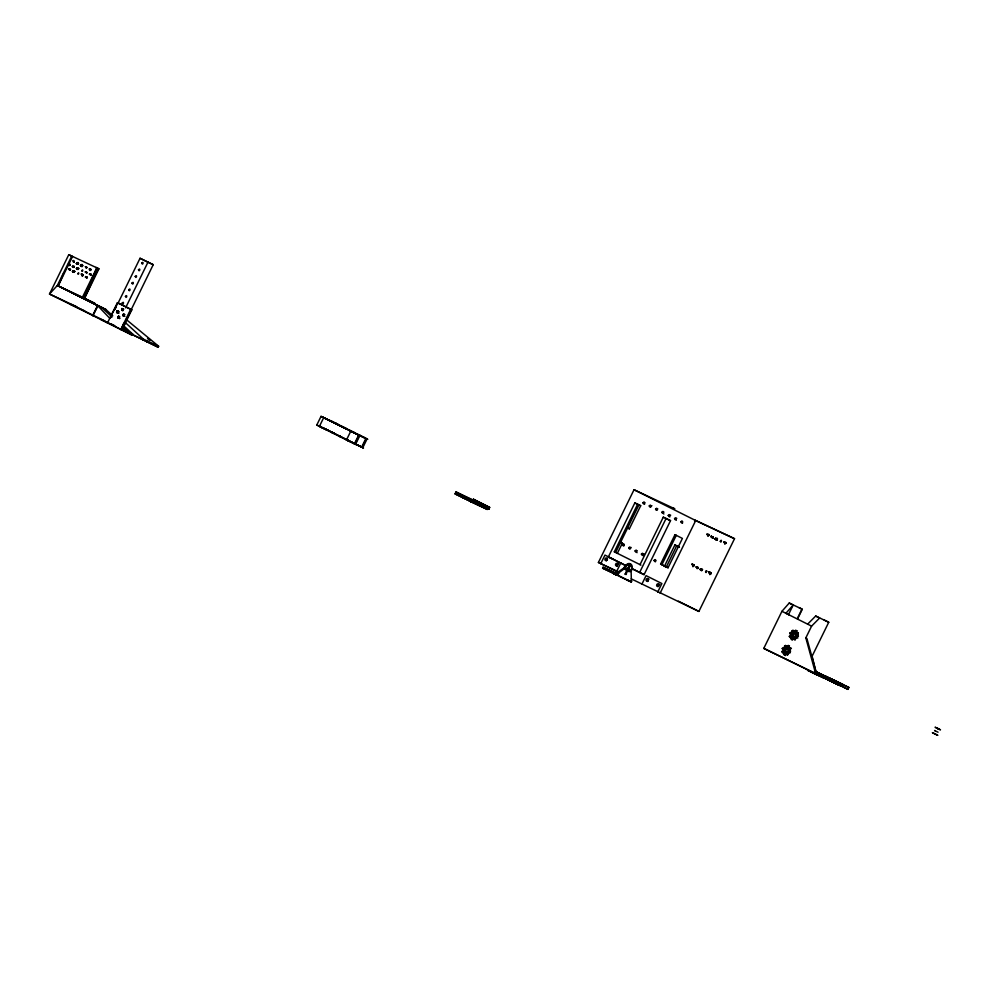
<?xml version="1.0" encoding="UTF-8"?>
<svg xmlns="http://www.w3.org/2000/svg" width="990" height="990" viewBox="0 0 990 990"><rect width="100%" height="100%" fill="white"/><g stroke="black" fill="none" stroke-linecap="round" stroke-linejoin="round"><path stroke-width="1.49" d="M624.306 568.804L625.049 569.386L625.668 567.839M70.538 269.342C67.902 268.698 72.196 271.817 68.793 268.698L70.488 269.552L68.471 269.268L70.154 270.109M74.337 261.41C71.837 264.454 75.834 259.256 72.641 260.766L74.077 262.214M74.745 271.31L74.015 270.963L73.941 272.324L74.745 271.31L72.678 271.235L74.361 272.077L72.53 271.371L74.077 272.3L72.381 271.446L73.941 272.324M78.544 263.377C76.069 266.347 80.029 261.273 76.849 262.734L78.408 263.983L76.465 263.501M78.742 268.426L78.012 268.08L77.938 269.441L78.742 268.426L76.675 268.352L78.359 269.193L76.527 268.476L78.074 269.404L76.379 268.562L77.938 269.441M82.739 265.345C80.301 268.265 84.212 263.253 81.044 264.689L82.727 265.53L80.66 265.456L82.356 266.31L80.524 265.592L82.059 266.52L80.376 265.679L81.922 266.545M81.44 274.032L83.16 275.034L82.121 276.148L83.123 274.874L81.452 274.391L83.011 275.641M86.934 267.498C84.311 266.83 88.58 270.084 85.251 266.656L86.947 267.3M87.145 272.349C84.422 271.817 88.877 274.7 85.4 271.706L87.009 272.757L85.202 272.114M87.343 277.2C84.818 276.433 88.902 279.774 85.61 276.556L87.293 277.398L85.276 277.126L86.972 277.967M91.34 274.304C88.716 273.685 92.998 276.767 89.607 273.673L91.29 274.515L89.273 274.242L90.969 275.084M694.114 565.476L693.767 564.696L693.049 565.117L692.938 566.738L694.114 565.476L692.134 564.486M709.026 535.021L708.679 534.241L707.961 534.662L707.85 536.283L709.026 535.021L707.046 534.031M713.245 536.988C707.59 535.565 716.884 541.307 711.265 536.011M711.006 573.359L710.672 572.591L709.954 573.012L709.83 574.633L711.006 573.359L709.038 572.381M717.478 538.968C717.54 537.236 715.485 539.055 716.067 540.02C719.916 540.057 712.181 536.283 717.304 539.476M725.918 542.916L725.583 542.136L724.866 542.557L724.742 544.178L725.918 542.916L723.95 541.926M122.76 308.657L123.7 309.14L122.389 308.608C123.28 314.362 120 305.291 123.008 309.746M628.341 565.736L629.021 566.565L629.442 564.77M628.539 570.772L629.182 569.671M698.272 567.703L697.455 566.899L697.158 568.706L698.272 567.703L696.292 566.713M702.492 569.671L701.675 568.879L701.39 570.686L702.492 569.671L700.524 568.681L702.393 569.931M122.785 324.992L132.809 334.199L132.14 335.065L121.721 329.014L123.366 324.262L124.492 324.794M123.144 309.301L121.745 309.127L122.785 310.291M63.533 273.636L58.15 285.9L72.542 256.534L68.78 254.678L49.5 294.03L132.14 335.065L121.176 328.754L120.495 329.633M85.227 298.609L83.717 297.829L96.847 267.844L68.78 254.678M98.926 268.859L98.097 268.476L84.546 298.225L98.926 268.859L95.993 267.399M694.572 521.136L695.017 520.171L734.53 538.696L698.903 611.424L631.236 578.865M117.303 304.153L110.583 316.627L111.573 317.431M71.713 256.15L57.321 285.504L49.5 294.03L76.725 306.739M96.847 267.844L82.467 297.21L94.904 303.398L71.713 292.508L105.905 309.524L112.761 315.785M83.717 297.829L98.097 268.476M97.589 305.638L106.091 309.647L97.589 305.638L92.701 315.624L97.763 305.762L57.321 285.504L83.16 297.606M92.887 315.711L97.763 305.762L109.766 318.285L111.127 316.887M107.415 323.087L117.426 302.655L131.831 309.821L122.302 329.286M114.976 309.437L116.337 306.677M117.686 303.905L140.048 258.266L153.227 264.689L126.138 320.005M125.594 307.853L147.956 262.226L153.227 264.689M131.831 309.821L130.705 309.288L121.176 328.754L132.809 334.199M121.721 329.014L123.861 323.272L124.988 323.792M350.745 431.244L346.5 439.907L316.8 425.007L321.045 416.357L327.17 419.376M320.203 426.653L319.461 426.282L323.668 417.718L321.045 416.357M352.824 442.963L354.42 443.768L358.652 435.105L360.583 435.971L354.445 432.952M354.989 444.027L359.234 435.377M354.42 443.768L355.571 444.3L359.815 435.65M353.715 443.272L361.622 447.134L365.867 438.471L367.785 439.337L336.612 423.708M362.204 447.393L366.449 438.743M361.622 447.134L362.773 447.666L367.018 439.016M488.169 507.548L487.241 509.442L455.054 493.886L455.982 491.993L473.146 500.012M462.107 496.151L461.649 497.104L472.737 502.289M470.015 500.099L469.545 501.051L480.645 506.236L481.103 505.284M470.869 501.794L471.797 499.9L488.961 507.92L473.48 499.319L472.886 500.532L472.094 500.16L488.961 507.92M489.295 507.226L488.763 509.305L489.691 507.412L473.48 499.319L489.691 507.412M619.245 572.876L598.406 562.456L634.033 489.728L674.834 508.86L672.866 507.87M600.769 563.644L604.964 555.093L626.262 565.736M616.052 574.905L624.665 568.409A6.485 3.564 -63.4 0 1 630.754 564.102A6.485 3.564 -63.4 0 1 631.137 571.428L631.373 582.058L602.613 568.186L603.083 567.233L617.005 573.73M626.014 565.76L608.367 556.937L634.813 502.945L640.691 505.729L629.368 528.821L627.437 527.918M640.938 565.092L614.32 551.814L637.585 504.331L638.896 504.937L615.632 552.445M617.314 553.422L622.388 543.089L621.002 542.396M616.584 571.552L620.779 562.988M618.391 574.386L617.933 575.339L602.613 568.186M640.01 564.659L663.275 517.176L664.203 517.597M639.59 572.542L666.047 518.55L670.527 520.653L644.082 574.646L631.447 568.47M641.879 584.199L646.074 575.636L661.889 583.543L657.694 592.107M660.602 564.04L674.97 534.699L676.294 535.318L661.914 564.659L660.602 564.04L668.04 567.765L682.407 538.424L674.97 534.699M664.302 566.577L674.895 544.958L679.041 546.888M666.072 567.468L676.665 545.849L679.437 547.136M660.07 593.282L695.698 520.554L734.53 538.696M824.126 619.975L828.741 622.264L812.122 656.172L815.859 671.653L814.881 671.158L848.913 687.468L847.985 689.374L763.785 648.388L781.939 611.3L789.24 603.034L802.308 609.258L797.606 618.849M789.191 614.889L788.535 614.518L793.2 605.014L789.24 603.034M797.284 618.663L801.974 609.073L799.017 607.6M814.188 673.584L815.116 671.678L805.823 637.907L811.59 626.125L819.633 618.008L815.673 616.028L807.642 624.146M70.08 265.097C69.634 261.793 69.832 268.364 68.397 264.256L70.191 264.899L68.644 263.649M90.894 270.06C90.449 266.768 90.635 273.339 89.199 269.218L91.092 269.664L89.447 268.612M124.765 314.572L123.119 314.375C126.361 316.528 121.015 315.414 123.824 314.053C125.965 315.773 120.421 315.711 124.74 316.231L123.428 315.711M142.733 340.015L143.401 339.137L158.647 346.265L157.979 347.131L121.077 329.187M146.928 341.971L147.597 341.104M793.2 605.014L785.899 613.28L788.535 614.518M119.357 317.035C119.097 319.473 116.634 316.367 118.961 316.404C120.706 318.211 116.028 317.864 118.973 317.815L117.847 317.283L119.357 317.035L118.231 316.515L119.543 316.924L118.602 316.342M624.195 544.537L623.849 545.973M682.63 521.681L682.432 523.314M655.813 560.34L655.467 561.788M791.443 633.167L791.431 634.937M616.275 573.767L614.023 572.678L615.731 573.532L623.873 568.013A6.485 3.564 -63.4 0 1 628.514 563.57A6.485 3.564 -63.4 0 1 631.422 566.478M118.664 311.429C114.432 309.288 119.258 315.303 116.808 312.394M644.911 502.574L644.478 504.343M663.882 512.053L663.189 513.142L663.869 514.033M637.065 550.725L636.372 551.814L637.053 552.692M798.385 633.043L797.693 634.132L798.361 635.023M786.456 646.024L786.221 647.93M785.515 653.635L784.823 654.712L785.491 655.603M790.54 651.408L789.971 652.992M629.083 571.465L629.888 569.807M625.111 574.274L625.915 572.628M116.956 312.506L117.959 312.048L117.711 310.959M657.793 508.823L656.902 510.234M676.764 518.314L675.873 519.193L676.294 520.282M791.505 636.125L790.614 637.003L791.035 638.092M789.476 645.963L788.585 646.841L789.005 647.93M788.535 653.573L787.632 654.984M73.73 267.473C75.389 264.058 73.149 268.847 72.295 266.656M670.676 515.146L669.648 515.778L669.784 516.99M631.212 547.495L630.073 548.906M794.388 630.741L793.349 631.373L793.485 632.585M798.46 636.125L797.334 637.015L797.754 638.105M793.435 638.352L792.396 639.998M784.686 648.178L783.647 648.809L783.783 650.022M791.406 648.19L790.366 648.821L790.503 650.022M316.8 425.007L320.748 426.9M122.871 309.647L121.671 309.338L122.859 310.476L121.659 309.759M124.245 314.894L122.921 314.771L124.109 315.921M118.082 313.026L116.622 312.06L118.639 313.026L117.315 312.555M651.927 505.729L650.814 506.051L650.665 507.313M644.082 553.893L642.832 554.45L642.968 555.65M797.383 630.816L796.133 631.373L796.455 632.721M796.443 638.426L795.329 638.748L795.18 639.998M784.513 651.408L783.412 651.729L783.251 652.979M118.577 318L119.889 318.471M76.713 263.142L78.482 263.773L76.799 262.932M72.815 271.074L74.609 271.718L73.013 270.666M80.66 265.456L82.479 266.137L80.994 264.899M76.675 268.352L78.495 269.033L77.01 267.783M72.32 266.52L74.287 267.065L72.852 265.617M117.129 312.555L117.934 312.927M118.379 318L119.184 318.359M325.735 418.683L323.037 417.285L331.502 421.505L329.546 420.54M328.47 419.933L334.385 422.742M335.684 423.299L338.691 424.858L336.761 423.918M333.135 432.754C329.546 431.009 334.125 433.36 332.479 432.457M332.195 421.616L328.569 419.995M355.546 433.471L356.623 434.078M357.415 434.251L359.271 435.154M328.136 430.452L352.353 442.592M346.785 439.944L345.869 439.486L347.824 440.439M353.739 443.186L356.338 444.634L351.326 442.134L352.737 442.963M817.208 672.371L821.44 674.363M824.249 675.786L826.13 676.702L823.519 675.415M827.269 677.148L834.595 680.662L833.691 680.056M828.754 677.742L833.258 680.068M832.132 679.499L834.174 680.452M838.159 682.283L839.409 682.89L834.112 680.266M839.532 682.852L843.047 684.61L839.421 682.828L840.163 683.224M840.906 683.595L841.426 683.781M811.033 671.901L807.407 670.106L809.87 671.282M809.016 670.935L807.976 670.341L809.288 671.034M808.855 670.799L816.193 674.438L814.312 673.522L815.426 674.079M812.456 672.606L811.713 672.185L813.248 673.027M814.956 673.794L821.898 677.073L820.685 676.368M816.094 674.178L819.052 675.675M815.661 674.19L816.762 674.673M818.891 675.477L819.695 675.898M822.207 677.21L824.645 678.385M825.945 678.843L826.749 679.165L825.672 678.695M827.504 679.623L830.882 681.219L828.618 680.08M827.591 679.635L833.667 682.568M831.192 681.405L836.265 683.719L834.335 682.667M832.751 681.949C837.565 684.189 829.471 680.588 833.097 682.333M841.549 686.28L837.243 684.201L840.077 685.464M938.062 732.204L934.585 730.496L935.191 730.769M333.271 422.223L331.341 421.27L332.12 421.666M359.308 435.229L357.922 434.697L365.867 438.471M322.926 428.039L320.216 426.739M327.22 430.143L325.933 429.252M348.913 441.045L346.97 440.104L351.561 442.282M123.243 315.649L124.554 316.231M119.505 318.532L118.058 317.839M329.398 420.342L330.87 421.084L327.368 419.414M329.645 420.601L330.487 420.787M336.81 423.93L337.305 424.104M357.167 434.276L361.461 436.281M356.338 433.843L358.652 435.105M358.417 434.969L359.259 435.142M329.348 430.959L327.987 430.353M321.96 427.556L319.114 426.059M327.294 429.932L324.275 428.608L325.277 429.091M325.648 429.351L327.084 429.92M347.663 440.364L347.168 440.104M349.012 440.798L347.614 440.092M361.387 446.997L357.415 444.98M819.658 673.547L819.98 673.769M829.076 677.952L827.987 677.507L829.806 678.286M815.661 671.727L817.121 672.532L815.191 671.492M821.576 674.537L822.628 675.081M823.272 675.329L822.071 674.71L824.818 676.12M824.299 675.811L824.002 675.7M831.241 678.979L831.81 679.313L830.759 678.818M831.711 679.276L830.523 678.657M811.243 671.95L810.191 671.455L811.157 671.863M825.19 678.608L824.831 678.249M813.879 673.287L811.033 671.839M819.213 675.749L819.98 676.021M822.071 677.16L823.173 677.568M362.773 447.666L363.54 448L333.556 433.063M665.589 518.29L670.527 520.653M815.673 616.028L828.741 622.264M620.445 542.186L622.388 543.089M118.837 311.479L117.352 310.91L118.28 311.491L117.822 312.766M117.154 310.959L118.28 311.491L116.981 311.07L118.107 311.603L116.597 311.85L118.812 312.914M123.453 314.102L124.579 314.634M116.622 312.06L118.639 313.026M122.908 315.204L124.047 315.723M94.545 303.918L95.362 304.301M96.896 305.242L102.44 307.841L60.378 286.964M118.404 316.404L119.728 316.874L118.788 316.342M805.823 637.907L806.875 638.402L816.168 672.173M117.872 317.493L118.998 318.025M614.32 551.814L615.236 552.247M360.261 435.724L359.457 435.328M84.744 310.922L70.29 304.165L104.742 320.871M110.274 323.829L101.017 319.51L132.14 335.065M608.367 556.937L612.847 559.028M325.351 428.979L324.064 428.385L325.141 429.054M457.095 493.156L470.733 499.529M455.722 492.513L488.701 508.439M455.054 493.886L487.241 509.442M598.406 562.456L617.822 571.527M815.116 671.678L848.913 687.468M763.785 648.388L841.661 686.206M328.915 420.218L327.678 419.624M336.34 423.633L334.892 422.99M355.992 433.756L323.668 417.718M363.206 437.122L361.969 436.528M364.171 437.605L359.605 435.34L360.496 435.798M321.391 427.235L327.108 430.093M325.401 429.177L326.019 429.474M332.85 432.717L333.185 432.902M348.802 440.921L348.195 440.661L350.002 441.565M361.214 446.911L359.296 445.859M360.137 446.304L359.927 446.193M818.928 673.175L815.649 671.826M817.369 672.408L821.898 674.722M835.622 681.033L833.704 680.068M841.104 683.632L842.478 684.375L841.413 683.768M823.049 675.23L821.589 674.475M824.2 675.737L825.573 676.479L825.004 676.145M830.028 678.484L829.546 678.175M818 675.081L817.183 674.648M834.694 682.927L834.904 682.976M835.857 683.447L837.8 684.449M837.874 684.523L836.265 683.595M838.109 684.635L839.334 685.167L838.047 684.511M817.79 675.032L816.985 674.623M822.344 677.185L821.378 676.776M823.074 677.606L824.076 678.051M824.484 678.311L823.272 677.643L823.878 678.026M330.561 420.775L334.175 422.52M328.618 430.687L327.938 430.254M355.695 444.225L354.123 443.347M336.006 423.448L332.566 421.827L333.42 422.272M363.082 436.986L365.78 438.397L364.382 437.704M355.88 433.62L348.901 430.007L351.883 431.516M358.256 434.895L357.167 434.338M324.559 428.744L323.445 428.286M339.162 435.872L339.025 435.835M351.425 442.258L349.223 441.132M352.935 442.938L350.213 441.614M358.85 445.649L355.361 443.99L357.217 444.931M828.853 677.89C824.138 675.576 828.197 677.519 826.563 676.702M839.211 682.766L840.052 683.1M819.77 673.67L821.836 674.648M819.374 675.7L820.091 676.059M820.648 676.442L820.166 676.133M812.926 672.829L814.263 673.398M934.721 733.788L934.931 733.887M935.463 734.172L932.37 732.637L937.827 735.323L935.253 734.073M327.517 430.118L329.125 430.774M337.083 424.005L335.697 423.312M325.376 418.374L326.972 419.154M356.722 434.053L357.402 434.375M331.13 431.887L329.831 431.195M333.692 433.162L334.471 433.533L333.816 433.187M325.858 429.45L325.524 429.214M937.604 728.43L935.092 727.217L940.5 729.853L936.961 728.12L938.644 728.9L938.037 728.64M837.107 681.764L836.439 681.454L838.555 682.37M815.315 671.579L818.829 673.101M826.452 679.078L827.182 679.4L826.341 679.053M815.995 674.314L816.75 674.66M320.537 426.863L321.181 427.21M339.632 436.132L340.931 436.751L339.78 436.169M340.721 436.875C336.885 435.043 344.421 438.681 340.56 436.838M834.818 680.625L834.211 680.303L835.733 680.996M835.015 680.65L837.812 682.023M837.998 682.122L838.74 682.543M826.365 676.677L825.289 676.12L827.281 677.049M833.456 680.093L834.063 680.415L832.553 679.623M828.061 679.759L827.553 679.61M821.465 676.863L822.121 677.086M324.361 428.608L321.292 427.21M334.583 422.779L336.117 423.522M344.149 427.544C353.195 432.098 334.694 422.891 343.74 427.445M352.304 431.615C360.174 435.353 346.228 429.227 354.247 432.915M345.089 428.249C354.135 432.803 335.635 423.596 344.668 428.15M330.338 431.442L331.304 431.912M347.453 440.043L348.95 440.748M348.777 441.033L347.218 440.265M837.317 681.776L838.481 682.32M129.43 333.036L157.979 347.131M820.413 673.881L821.341 674.4M628.019 580.4C631.373 582.083 624.579 578.705 627.858 580.35M123.094 315.538L124.381 316.181M351.4 431.442L352.069 431.789L350.547 431.046M839.631 683.001L838.394 682.407M353.678 443.359L354.321 443.681M836.166 683.57L837.651 684.412M828.543 680.006L829.422 680.576M829.595 680.563L831.81 681.615M835.622 683.385L836.822 683.966M634.033 489.728L695.698 520.554M723.888 542.186L725.856 543.176M711.204 536.258L713.184 537.248M715.436 538.238L717.404 539.228M723.777 542.446L725.757 543.423M706.984 534.291L708.964 535.281M706.872 534.55L708.852 535.528M711.105 536.518L713.085 537.508M715.188 538.733L717.168 539.723M710.968 536.753L712.936 537.743M715.027 538.944L716.995 539.934M714.842 539.105L716.822 540.095M634.813 502.945L638.896 504.937M639.305 505.036L640.691 505.729M663.275 517.176L666.047 518.55M140.048 258.266L147.956 262.226M674.895 544.958L676.665 545.849M627.994 528.128L629.368 528.821M708.951 571.762L710.931 572.752M709.026 571.923L710.993 572.913M709.05 572.133L711.03 573.123M692.047 563.867L694.101 565.018M692.146 564.238L694.126 565.228M708.976 572.628L710.944 573.618M708.865 572.888L710.845 573.878M692.072 564.733L694.052 565.723M696.193 566.973L698.173 567.951M696.057 567.208L698.024 568.198M700.277 569.176L702.257 570.166M700.116 569.386L702.083 570.376M699.93 569.559L701.91 570.537M781.939 611.3L811.59 626.125M80.524 265.592L82.207 266.434M76.527 268.476L78.222 269.329M81.465 274.193L83.16 275.034M661.914 564.659L668.126 567.753M72.53 271.371L74.225 272.213M117.426 302.655L130.705 309.288M631.744 568.47L644.082 574.646M623.873 568.013L624.665 568.409M678.348 601.153L698.903 611.424M471.797 499.9L455.982 491.993L471.537 500.42M484.407 507.152L488.763 509.305M631.051 580.709L631.83 581.105M842.923 686.837L847.985 689.374M603.083 567.233L616.523 573.952M619.27 576.007L631.373 582.058M111.177 323.965L114.927 325.834M111.598 324.448L114.308 325.797M83.061 274.75L81.378 273.908M121.733 309.944L122.97 310.625M122.574 308.608L123.515 309.14M117.538 310.897L118.478 311.429M101.71 307.568L111.919 316.887M126.151 319.436L158.647 346.265M147.535 338.506L149.849 340.424M125.582 322.777L143.401 339.137M123.057 327.121L128.626 332.232M628.044 567.629A2.116 1.163 -63.4 0 1 627.895 570.5L627.561 570.908A2.116 1.163 -63.4 0 1 626.175 571.428M626.051 569.027A2.116 1.163 -63.4 0 1 626.336 568.557M606.412 560.736A1.398 1.176 -65 0 1 607.489 558.558M617.203 566.28A1.398 1.176 -65 0 1 618.391 563.855M647.72 581.538A1.398 1.176 -65 0 1 648.908 579.113M658.127 586.587A1.398 1.176 -65 0 1 659.798 584.496M787.582 652.818A2.116 1.77 -65 0 1 785.837 650.504A2.116 1.77 -65 0 1 788.535 648.883M793.745 637.201A2.116 1.77 -65 0 1 793.77 634.318A2.116 1.77 -65 0 1 796.368 633.934M796.826 635.84A2.116 1.77 -65 0 1 796.344 636.83M625.098 569.201C626.423 571.589 626.744 565.624 625.098 569.201M625.346 573.99C626.67 576.39 627.029 570.351 625.346 573.99M629.071 566.379C630.395 568.78 630.754 562.753 629.071 566.379M629.331 571.168C630.642 573.569 631.001 567.542 629.331 571.168M77.839 273.698C78.853 275.628 79.237 270.765 77.839 273.698M81.836 270.815C82.875 272.745 83.185 267.869 81.836 270.815M706.798 571.156C705.647 575.103 704.756 569.448 706.798 571.156M720.274 541.32C721.215 544.302 722.366 537.718 720.274 541.32M122.178 303.051C123.218 306.356 124.567 300.255 122.178 303.051M125.433 296.394C126.485 299.698 127.834 293.597 125.433 296.394M128.7 289.736C129.74 293.052 131.088 286.952 128.7 289.736M131.955 283.091C133.007 286.395 134.355 280.294 131.955 283.091M135.209 276.433C136.261 279.737 137.61 273.636 135.209 276.433M138.476 269.775C139.528 273.079 140.877 266.978 138.476 269.775M141.731 263.117C142.783 266.434 144.132 260.321 141.731 263.117M622.438 544.599C623.601 548.274 625.098 541.493 622.438 544.599M628.761 547.767C629.925 551.442 631.434 544.661 628.761 547.767M635.085 550.923C636.248 554.598 637.758 547.817 635.085 550.923M642.931 502.772C644.094 506.447 645.591 499.665 642.931 502.772M641.409 554.091C642.572 557.766 644.082 550.985 641.409 554.091M649.254 505.927C650.418 509.603 651.927 502.821 649.254 505.927M655.578 509.095C656.741 512.771 658.251 505.989 655.578 509.095M654.068 560.414C655.232 564.09 656.729 557.308 654.068 560.414M661.902 512.251C663.065 515.926 664.575 509.145 661.902 512.251M668.225 515.419C669.389 519.094 670.898 512.313 668.225 515.419M674.561 518.574C675.725 522.25 677.222 515.468 674.561 518.574M680.885 521.742C682.048 525.418 683.546 518.636 680.885 521.742M781.84 651.606C783.003 655.281 784.513 648.5 781.84 651.606M782.236 648.45C783.399 652.125 784.897 645.344 782.236 648.45M783.535 653.833C784.699 657.509 786.196 650.727 783.535 653.833M784.476 646.223C785.639 649.898 787.149 643.116 784.476 646.223M786.32 653.833C787.483 657.509 788.981 650.727 786.32 653.833M787.26 646.223C788.424 649.898 789.933 643.116 787.26 646.223M789.302 636.384C790.466 640.06 791.963 633.278 789.302 636.384M789.686 633.241C790.849 636.916 792.359 630.135 789.686 633.241M788.56 651.606C789.723 655.281 791.233 648.5 788.56 651.606M788.956 648.462C790.119 652.138 791.616 645.356 788.956 648.462M790.985 638.624C792.149 642.3 793.658 635.518 790.985 638.624M791.938 631.014C793.101 634.689 794.599 627.908 791.938 631.014M793.77 638.624C794.933 642.3 796.43 635.518 793.77 638.624M794.71 631.014C795.873 634.689 797.383 627.908 794.71 631.014M796.01 636.397C797.173 640.072 798.683 633.291 796.01 636.397M796.405 633.241C797.569 636.916 799.066 630.135 796.405 633.241M628.687 570.896L628.353 571.304A2.116 1.163 -63.4 0 1 626.509 570.611A2.116 1.163 -63.4 0 1 628.638 567.963A2.116 1.163 -63.4 0 1 628.687 570.896M123.329 309.189L122.017 308.781L123.329 309.189M78.16 264.342L76.329 263.637L78.16 264.342M352.489 432.011L353.145 432.395L352.489 432.086M333.717 422.631L339.929 425.688L333.717 422.631M331.341 432.209L333.717 433.385L331.341 432.209M613.614 573.656L615.929 574.794L613.614 573.656M617.339 565.674A1.398 1.176 -65 0 0 617.364 563.322A1.398 1.176 -65 0 0 615.533 564.758A1.398 1.176 -65 0 0 617.339 565.674M606.746 560.377A1.398 1.176 -65 0 0 606.771 558.026A1.398 1.176 -65 0 0 604.939 559.461A1.398 1.176 -65 0 0 606.746 560.377M658.461 586.229A1.398 1.176 -65 0 0 658.474 583.877A1.398 1.176 -65 0 0 656.642 585.313A1.398 1.176 -65 0 0 658.461 586.229M647.868 580.932A1.398 1.176 -65 0 0 647.881 578.581A1.398 1.176 -65 0 0 646.049 580.016A1.398 1.176 -65 0 0 647.868 580.932M787.186 651.804A2.116 1.77 -65 0 0 787.211 648.264A2.116 1.77 -65 0 0 784.451 650.43A2.116 1.77 -65 0 0 787.186 651.804M794.636 636.595A2.116 1.77 -65 0 0 794.673 633.056A2.116 1.77 -65 0 0 791.901 635.221A2.116 1.77 -65 0 0 794.636 636.595"/></g></svg>
